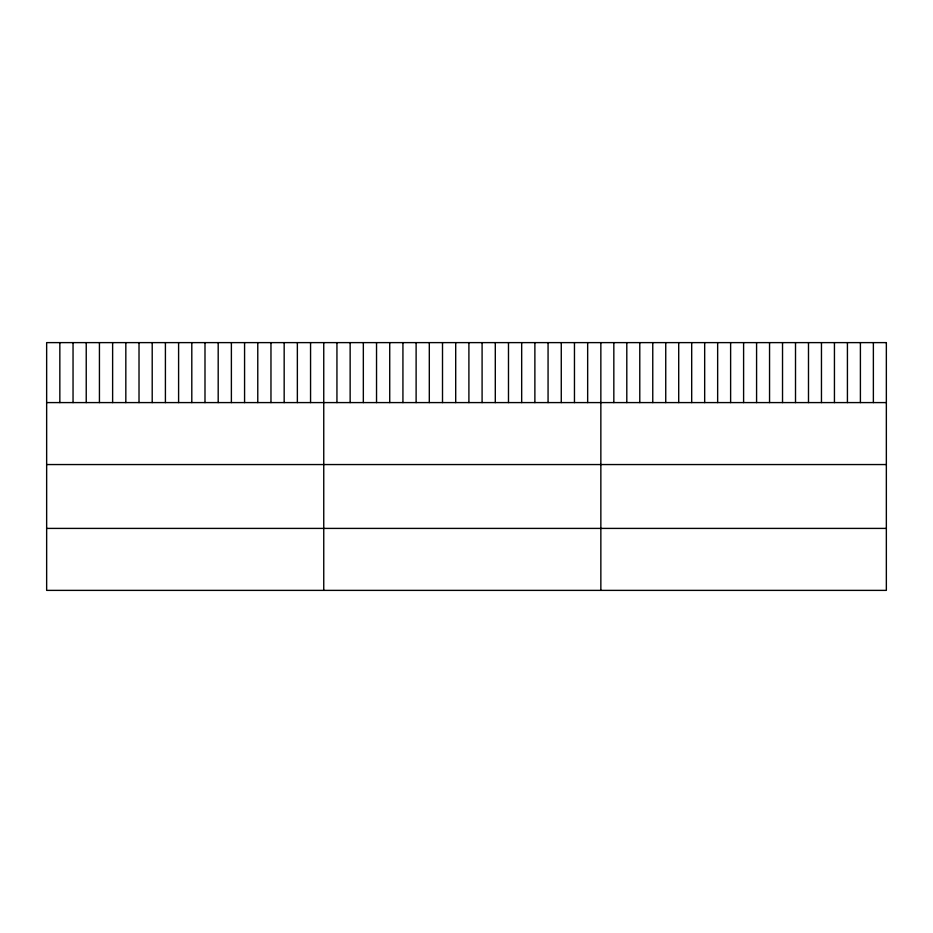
<?xml version="1.0" encoding="UTF-8"?>
<svg xmlns="http://www.w3.org/2000/svg" width="933" height="933" viewBox="0 0 933 933"><rect width="100%" height="100%" fill="white"/><g stroke="black" fill="none" stroke-linecap="round" stroke-linejoin="round"><path stroke-width="1.4" d="M46.65 402.589L886.35 402.589M46.65 464.552L886.35 464.552M46.65 528.405L886.35 528.405M873.37 342.621L873.37 402.589M860.401 342.621L860.401 402.589M847.421 342.621L847.421 402.589M834.44 342.621L834.44 402.589M821.46 342.621L821.46 402.589M808.491 342.621L808.491 402.589M795.511 342.621L795.511 402.589M782.53 342.621L782.53 402.589M769.55 342.621L769.55 402.589M756.581 342.621L756.581 402.589M743.601 342.621L743.601 402.589M730.621 342.621L730.621 402.589M717.652 342.621L717.652 402.589M704.672 342.621L704.672 402.589M691.691 342.621L691.691 402.589M678.711 342.621L678.711 402.589M665.742 342.621L665.742 402.589M652.762 342.621L652.762 402.589M639.781 342.621L639.781 402.589M626.801 342.621L626.801 402.589M613.832 342.621L613.832 402.589M600.852 342.621L600.852 590.379M587.662 342.621L587.662 402.589M574.46 342.621L574.46 402.589M561.269 342.621L561.269 402.589M548.068 342.621L548.068 402.589M534.877 342.621L534.877 402.589M521.675 342.621L521.675 402.589M508.485 342.621L508.485 402.589M495.295 342.621L495.295 402.589M482.093 342.621L482.093 402.589M468.902 342.621L468.902 402.589M455.701 342.621L455.701 402.589M442.51 342.621L442.51 402.589M429.308 342.621L429.308 402.589M416.118 342.621L416.118 402.589M402.928 342.621L402.928 402.589M389.726 342.621L389.726 402.589M376.535 342.621L376.535 402.589M363.334 342.621L363.334 402.589M350.143 342.621L350.143 402.589M336.941 342.621L336.941 402.589M323.751 342.621L323.751 590.379M310.561 342.621L310.561 402.589M297.359 342.621L297.359 402.589M284.168 342.621L284.168 402.589M270.967 342.621L270.967 402.589M257.776 342.621L257.776 402.589M244.574 342.621L244.574 402.589M231.384 342.621L231.384 402.589M218.194 342.621L218.194 402.589M204.992 342.621L204.992 402.589M191.801 342.621L191.801 402.589M178.6 342.621L178.6 402.589M165.409 342.621L165.409 402.589M152.207 342.621L152.207 402.589M139.017 342.621L139.017 402.589M125.827 342.621L125.827 402.589M112.625 342.621L112.625 402.589M99.434 342.621L99.434 402.589M86.233 342.621L86.233 402.589M73.042 342.621L73.042 402.589M59.84 342.621L59.84 402.589M886.35 342.621L46.65 342.621L46.65 590.379L886.35 590.379L886.35 342.621"/></g></svg>
